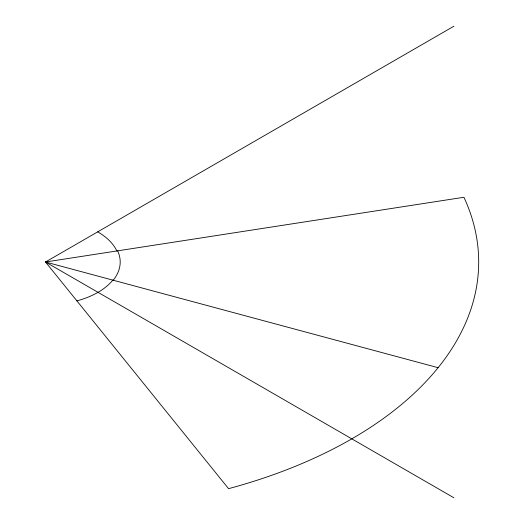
<?xml version="1.0" encoding="UTF-8"?>
<svg xmlns="http://www.w3.org/2000/svg" width="524" height="524" viewBox="0 0 524 524"><rect width="100%" height="100%" fill="white"/><g stroke="black" fill="none" stroke-linecap="round" stroke-linejoin="round"><path stroke-width="0.79" d="M453.915 497.8L45.496 262L463.93 197.266A433.197 250.105 0 0 1 228.569 488.669L45.496 262L453.915 26.2M45.496 262L438.103 367.697M97.713 231.85A73.851 42.634 0 0 1 116.826 250.963M112.824 280.124A74.29 42.889 0 0 1 76.89 300.874M117.651 250.839A74.703 43.125 0 0 1 113.197 280.229"/></g></svg>
